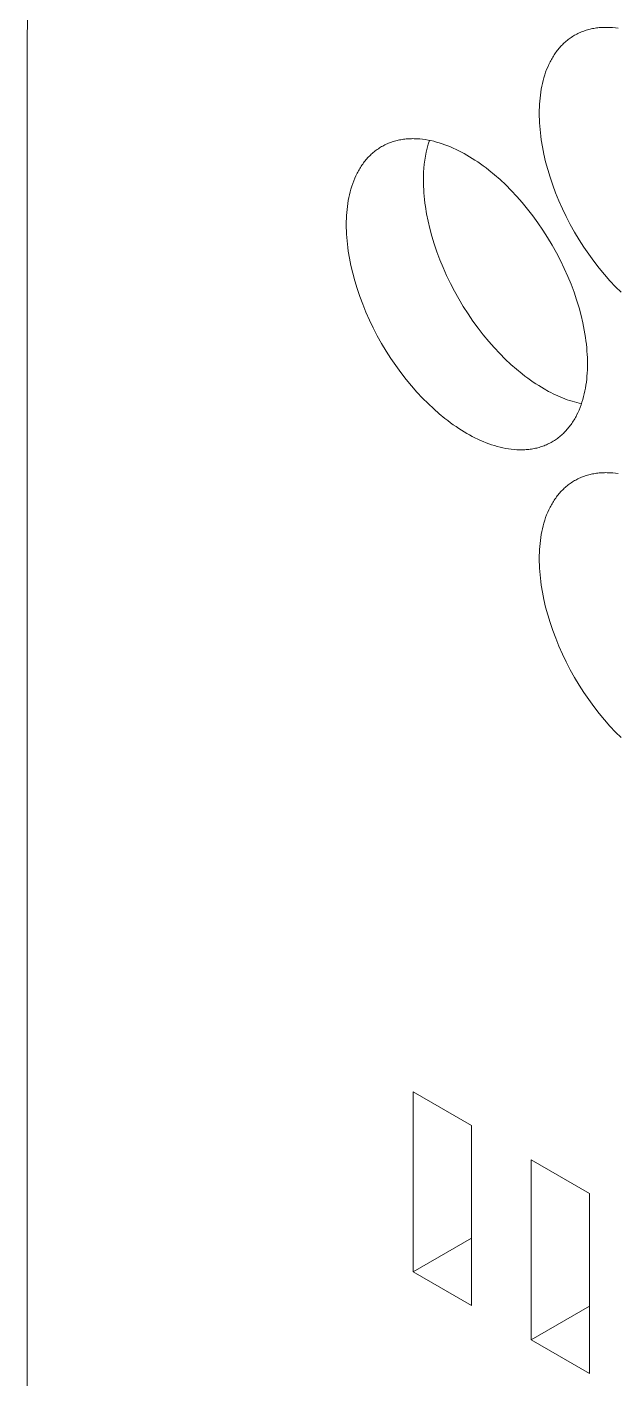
# Model space of a CAD drawing. Header units: inches. Extents: x -6.5 to 91.7, y -2.1 to 67.1.
# Drawn here: x 81.997 to 82.719, y 64.359 to 66.017 of the extents above; entities that cross this region are included whole.
import ezdxf

# ---------------------------------------------------------------- set-up
doc = ezdxf.new("R2010")
doc.units = ezdxf.units.IN
doc.layers.add('ZANO_R', color=7, linetype='Continuous', lineweight=0)

msp = doc.modelspace()

# ---------------------------------------------------------------- linework, layer by layer
at = {"layer": 'ZANO_R'}
for p, q in [((81.99701, 65.99474), (81.99738, 66.03271)), ((82.67485, 66.0103), (82.6763, 66.01092)), ((82.6763, 66.01092), (82.67776, 66.0115)), ((82.67776, 66.0115), (82.67923, 66.01205)), ((82.67923, 66.01205), (82.68072, 66.01256)), ((82.68072, 66.01256), (82.68222, 66.01305)), ((82.68222, 66.01305), (82.68374, 66.0135)), ((82.68374, 66.0135), (82.68527, 66.01393)), ((82.68527, 66.01393), (82.68681, 66.01432)), ((82.68681, 66.01432), (82.68836, 66.01468)), ((82.68836, 66.01468), (82.68993, 66.01501)), ((82.68993, 66.01501), (82.69151, 66.0153)), ((82.69151, 66.0153), (82.6931, 66.01557)), ((82.6931, 66.01557), (82.6947, 66.0158)), ((82.6947, 66.0158), (82.69631, 66.01601)), ((82.69631, 66.01601), (82.69793, 66.01618)), ((82.69793, 66.01618), (82.69956, 66.01632)), ((82.69956, 66.01632), (82.7012, 66.01643)), ((82.7012, 66.01643), (82.70285, 66.01651)), ((82.70285, 66.01651), (82.7045, 66.01656)), ((82.7045, 66.01656), (82.70616, 66.01657)), ((82.70616, 66.01657), (82.70783, 66.01656)), ((82.70783, 66.01656), (82.70951, 66.01652)), ((82.70951, 66.01652), (82.71119, 66.01644)), ((82.71119, 66.01644), (82.71458, 66.01621)), ((82.71458, 66.01621), (82.71798, 66.01586)), ((82.71798, 66.01586), (82.7214, 66.01539)), ((81.99701, 65.99474), (81.99728, 58.34989)), ((82.6508, 65.99299), (82.65189, 65.99416)), ((82.65189, 65.99416), (82.653, 65.9953)), ((82.653, 65.9953), (82.65413, 65.99641)), ((82.65413, 65.99641), (82.65528, 65.9975)), ((82.65528, 65.9975), (82.65645, 65.99855)), ((82.65645, 65.99855), (82.65765, 65.99958)), ((82.65765, 65.99958), (82.65886, 66.00059)), ((82.65886, 66.00059), (82.66009, 66.00156)), ((82.66009, 66.00156), (82.66134, 66.0025)), ((82.66134, 66.0025), (82.66261, 66.00342)), ((82.66261, 66.00342), (82.6639, 66.0043)), ((82.6639, 66.0043), (82.66521, 66.00516)), ((82.66521, 66.00516), (82.66654, 66.00599)), ((82.66654, 66.00599), (82.66788, 66.00678)), ((82.66788, 66.00678), (82.66924, 66.00755)), ((82.66924, 66.00755), (82.67062, 66.00828)), ((82.67062, 66.00828), (82.67201, 66.00899)), ((82.67201, 66.00899), (82.67343, 66.00966)), ((82.67343, 66.00966), (82.67485, 66.0103)), ((82.63944, 65.97707), (82.64026, 65.97852)), ((82.64026, 65.97852), (82.64111, 65.97995)), ((82.64111, 65.97995), (82.64197, 65.98136)), ((82.64197, 65.98136), (82.64287, 65.98275)), ((82.64287, 65.98275), (82.64378, 65.98412)), ((82.64378, 65.98412), (82.64472, 65.98546)), ((82.64472, 65.98546), (82.64568, 65.98677)), ((82.64568, 65.98677), (82.64666, 65.98807)), ((82.64666, 65.98807), (82.64766, 65.98934)), ((82.64766, 65.98934), (82.64868, 65.99058)), ((82.64868, 65.99058), (82.64973, 65.9918)), ((82.64973, 65.9918), (82.6508, 65.99299)), ((82.63133, 65.95815), (82.63246, 65.96148)), ((82.63246, 65.96148), (82.63367, 65.96474)), ((82.63367, 65.96474), (82.63497, 65.96793)), ((82.63497, 65.96793), (82.63637, 65.97106)), ((82.63637, 65.97106), (82.63786, 65.9741)), ((82.63786, 65.9741), (82.63863, 65.9756)), ((82.63863, 65.9756), (82.63944, 65.97707)), ((82.62706, 65.94074), (82.62774, 65.94431)), ((82.62774, 65.94431), (82.62851, 65.94785)), ((82.62851, 65.94785), (82.62936, 65.95133)), ((82.62936, 65.95133), (82.6303, 65.95477)), ((82.6303, 65.95477), (82.63133, 65.95815)), ((82.6252, 65.9261), (82.62554, 65.9298)), ((82.62554, 65.9298), (82.62596, 65.93348)), ((82.62596, 65.93348), (82.62647, 65.93712)), ((82.62647, 65.93712), (82.62706, 65.94074)), ((82.6246, 65.91111), (82.62463, 65.91488)), ((82.62464, 65.9073), (82.6246, 65.91111)), ((82.62463, 65.91488), (82.62475, 65.91863)), ((82.62475, 65.91863), (82.62493, 65.92237)), ((82.62493, 65.92237), (82.6252, 65.9261)), ((82.62475, 65.90342), (82.62464, 65.9073)), ((82.62493, 65.89946), (82.62475, 65.90342)), ((82.6252, 65.89543), (82.62493, 65.89946)), ((82.62554, 65.89133), (82.6252, 65.89543)), ((82.44882, 65.87742), (82.45036, 65.87781)), ((82.45036, 65.87781), (82.45192, 65.87817)), ((82.45192, 65.87817), (82.45348, 65.8785)), ((82.45348, 65.8785), (82.45506, 65.87879)), ((82.45506, 65.87879), (82.45665, 65.87906)), ((82.45665, 65.87906), (82.45825, 65.87929)), ((82.45825, 65.87929), (82.45986, 65.87949)), ((82.45986, 65.87949), (82.46148, 65.87967)), ((82.46148, 65.87967), (82.46311, 65.87981)), ((82.46311, 65.87981), (82.46475, 65.87992)), ((82.46475, 65.87992), (82.4664, 65.88)), ((82.4664, 65.88), (82.46805, 65.88004)), ((82.46805, 65.88004), (82.46972, 65.88006)), ((82.46972, 65.88006), (82.47139, 65.88005)), ((82.47139, 65.88005), (82.47306, 65.88)), ((82.47306, 65.88), (82.47475, 65.87993)), ((82.47475, 65.87993), (82.47813, 65.8797)), ((82.47813, 65.8797), (82.48153, 65.87934)), ((82.48153, 65.87934), (82.48495, 65.87888)), ((82.48495, 65.87888), (82.48838, 65.8783)), ((82.48838, 65.8783), (82.49182, 65.87761)), ((82.49004, 65.87798), (82.4886, 65.87324)), ((82.62597, 65.88717), (82.62554, 65.89133)), ((82.62647, 65.88293), (82.62597, 65.88717)), ((82.62707, 65.87863), (82.62647, 65.88293)), ((82.62851, 65.86986), (82.62707, 65.87863)), ((82.41884, 65.86098), (82.42001, 65.86204)), ((82.42001, 65.86204), (82.4212, 65.86307)), ((82.4212, 65.86307), (82.42241, 65.86407)), ((82.42241, 65.86407), (82.42364, 65.86505)), ((82.42364, 65.86505), (82.4249, 65.86599)), ((82.4249, 65.86599), (82.42617, 65.86691)), ((82.42617, 65.86691), (82.42746, 65.86779)), ((82.42746, 65.86779), (82.42876, 65.86865)), ((82.42876, 65.86865), (82.43009, 65.86947)), ((82.43009, 65.86947), (82.43143, 65.87027)), ((82.43143, 65.87027), (82.43279, 65.87104)), ((82.43279, 65.87104), (82.43417, 65.87177)), ((82.43417, 65.87177), (82.43557, 65.87248)), ((82.43557, 65.87248), (82.43698, 65.87315)), ((82.43698, 65.87315), (82.43841, 65.87379)), ((82.43841, 65.87379), (82.43985, 65.8744)), ((82.43985, 65.8744), (82.44131, 65.87498)), ((82.44131, 65.87498), (82.44278, 65.87553)), ((82.44278, 65.87553), (82.44427, 65.87605)), ((82.44427, 65.87605), (82.44577, 65.87654)), ((82.44577, 65.87654), (82.44729, 65.87699)), ((82.44729, 65.87699), (82.44882, 65.87742)), ((82.48619, 65.86363), (82.48522, 65.85878)), ((82.48732, 65.86845), (82.48619, 65.86363)), ((82.4886, 65.87324), (82.48732, 65.86845)), ((82.49182, 65.87761), (82.49527, 65.87681)), ((82.49527, 65.87681), (82.49871, 65.87591)), ((82.49871, 65.87591), (82.50216, 65.8749)), ((82.50216, 65.8749), (82.5056, 65.8738)), ((82.5056, 65.8738), (82.50904, 65.87259)), ((82.50904, 65.87259), (82.51247, 65.8713)), ((82.51247, 65.8713), (82.51588, 65.86992)), ((82.51588, 65.86992), (82.51927, 65.86845)), ((82.51927, 65.86845), (82.52265, 65.86689)), ((82.52265, 65.86689), (82.52601, 65.86526)), ((82.52601, 65.86526), (82.52934, 65.86355)), ((82.52934, 65.86355), (82.53265, 65.86177)), ((82.53265, 65.86177), (82.53593, 65.85992)), ((82.6303, 65.86086), (82.62851, 65.86986)), ((82.40466, 65.84344), (82.40553, 65.84485)), ((82.40553, 65.84485), (82.40642, 65.84624)), ((82.40642, 65.84624), (82.40733, 65.8476)), ((82.40733, 65.8476), (82.40827, 65.84894)), ((82.40827, 65.84894), (82.40923, 65.85026)), ((82.40923, 65.85026), (82.41021, 65.85155)), ((82.41021, 65.85155), (82.41121, 65.85282)), ((82.41121, 65.85282), (82.41224, 65.85407)), ((82.41224, 65.85407), (82.41328, 65.85529)), ((82.41328, 65.85529), (82.41435, 65.85648)), ((82.41435, 65.85648), (82.41544, 65.85765)), ((82.41544, 65.85765), (82.41655, 65.85879)), ((82.41655, 65.85879), (82.41768, 65.8599)), ((82.41768, 65.8599), (82.41884, 65.86098)), ((82.48376, 65.84898), (82.48326, 65.84405)), ((82.48441, 65.85389), (82.48376, 65.84898)), ((82.48522, 65.85878), (82.48441, 65.85389)), ((82.53593, 65.85992), (82.53921, 65.85798)), ((82.53921, 65.85798), (82.54252, 65.85594)), ((82.54252, 65.85594), (82.54585, 65.8538)), ((82.54585, 65.8538), (82.54921, 65.85156)), ((82.54921, 65.85156), (82.55259, 65.84921)), ((82.55259, 65.84921), (82.55598, 65.84676)), ((82.55598, 65.84676), (82.5594, 65.8442)), ((82.63246, 65.85167), (82.6303, 65.86086)), ((82.63498, 65.84231), (82.63246, 65.85167)), ((82.39601, 65.82497), (82.39722, 65.82823)), ((82.39722, 65.82823), (82.39853, 65.83142)), ((82.39853, 65.83142), (82.39992, 65.83454)), ((82.39992, 65.83454), (82.40141, 65.83759)), ((82.40141, 65.83759), (82.40219, 65.83908)), ((82.40219, 65.83908), (82.40299, 65.84056)), ((82.40299, 65.84056), (82.40381, 65.84201)), ((82.40381, 65.84201), (82.40466, 65.84344)), ((82.48275, 65.83416), (82.48273, 65.82921)), ((82.48273, 65.82921), (82.48277, 65.8254)), ((82.48292, 65.83911), (82.48275, 65.83416)), ((82.48326, 65.84405), (82.48292, 65.83911)), ((82.5594, 65.8442), (82.56282, 65.84154)), ((82.56282, 65.84154), (82.5697, 65.83591)), ((82.5697, 65.83591), (82.5766, 65.82985)), ((82.5766, 65.82985), (82.58348, 65.82339)), ((82.63786, 65.83281), (82.63498, 65.84231)), ((82.64111, 65.8232), (82.63786, 65.83281)), ((82.39206, 65.81133), (82.39291, 65.81482)), ((82.39291, 65.81482), (82.39386, 65.81826)), ((82.39386, 65.81826), (82.39489, 65.82164)), ((82.39489, 65.82164), (82.39601, 65.82497)), ((82.48277, 65.8254), (82.48288, 65.82152)), ((82.48288, 65.82152), (82.48307, 65.81756)), ((82.48307, 65.81756), (82.48333, 65.81353)), ((82.48333, 65.81353), (82.48368, 65.80943)), ((82.58348, 65.82339), (82.59033, 65.81653)), ((82.59033, 65.81653), (82.59712, 65.80928)), ((82.64472, 65.81353), (82.64111, 65.8232)), ((82.64869, 65.80382), (82.64472, 65.81353)), ((82.38909, 65.79329), (82.38952, 65.79696)), ((82.38952, 65.79696), (82.39003, 65.80061)), ((82.39003, 65.80061), (82.39062, 65.80422)), ((82.39062, 65.80422), (82.3913, 65.8078)), ((82.3913, 65.8078), (82.39206, 65.81133)), ((82.48368, 65.80943), (82.4841, 65.80526)), ((82.4841, 65.80526), (82.48461, 65.80103)), ((82.48461, 65.80103), (82.4852, 65.79673)), ((82.4852, 65.79673), (82.48665, 65.78796)), ((82.59712, 65.80928), (82.60381, 65.80167)), ((82.60381, 65.80167), (82.61038, 65.7937)), ((82.65301, 65.79413), (82.64869, 65.80382)), ((82.38815, 65.7746), (82.38819, 65.77836)), ((82.38819, 65.77836), (82.3883, 65.78212)), ((82.3883, 65.78212), (82.38849, 65.78586)), ((82.38849, 65.78586), (82.38875, 65.78959)), ((82.38875, 65.78959), (82.38909, 65.79329)), ((82.48665, 65.78796), (82.48844, 65.77896)), ((82.48844, 65.77896), (82.49059, 65.76977)), ((82.61038, 65.7937), (82.6168, 65.78541)), ((82.6168, 65.78541), (82.62304, 65.77683)), ((82.65765, 65.78447), (82.65301, 65.79413)), ((82.66262, 65.7749), (82.65765, 65.78447)), ((82.38819, 65.77079), (82.38815, 65.7746)), ((82.3883, 65.76691), (82.38819, 65.77079)), ((82.38849, 65.76295), (82.3883, 65.76691)), ((82.38875, 65.75892), (82.38849, 65.76295)), ((82.49059, 65.76977), (82.49311, 65.76041)), ((82.62304, 65.77683), (82.62908, 65.76797)), ((82.62908, 65.76797), (82.63489, 65.75889)), ((82.66789, 65.76546), (82.66262, 65.7749)), ((82.67344, 65.75617), (82.66789, 65.76546)), ((82.38909, 65.75482), (82.38875, 65.75892)), ((82.38952, 65.75065), (82.38909, 65.75482)), ((82.39003, 65.74642), (82.38952, 65.75065)), ((82.39062, 65.74212), (82.39003, 65.74642)), ((82.49311, 65.76041), (82.496, 65.75091)), ((82.496, 65.75091), (82.49925, 65.7413)), ((82.63489, 65.75889), (82.64043, 65.7496)), ((82.64043, 65.7496), (82.6457, 65.74016)), ((82.67924, 65.74709), (82.67344, 65.75617)), ((82.68528, 65.73823), (82.67924, 65.74709)), ((82.39206, 65.73335), (82.39062, 65.74212)), ((82.39386, 65.72435), (82.39206, 65.73335)), ((82.49925, 65.7413), (82.50286, 65.73163)), ((82.50286, 65.73163), (82.50683, 65.72192)), ((82.6457, 65.74016), (82.65067, 65.73059)), ((82.65067, 65.73059), (82.65531, 65.72094)), ((82.69152, 65.72965), (82.68528, 65.73823)), ((82.69794, 65.72136), (82.69152, 65.72965)), ((82.39601, 65.71516), (82.39386, 65.72435)), ((82.39853, 65.70579), (82.39601, 65.71516)), ((82.50683, 65.72192), (82.51114, 65.71222)), ((82.51114, 65.71222), (82.51579, 65.70257)), ((82.65531, 65.72094), (82.65963, 65.71124)), ((82.70451, 65.71339), (82.69794, 65.72136)), ((82.7112, 65.70578), (82.70451, 65.71339)), ((82.40141, 65.69629), (82.39853, 65.70579)), ((82.40466, 65.68669), (82.40141, 65.69629)), ((82.51579, 65.70257), (82.52076, 65.693)), ((82.65963, 65.71124), (82.6636, 65.70153)), ((82.6636, 65.70153), (82.66721, 65.69186)), ((82.71799, 65.69853), (82.7112, 65.70578)), ((82.72484, 65.69167), (82.71799, 65.69853)), ((82.40828, 65.67702), (82.40466, 65.68669)), ((82.52076, 65.693), (82.52602, 65.68356)), ((82.52602, 65.68356), (82.53157, 65.67427)), ((82.66721, 65.69186), (82.67046, 65.68225)), ((82.67046, 65.68225), (82.67334, 65.67275)), ((82.41225, 65.66731), (82.40828, 65.67702)), ((82.41656, 65.65761), (82.41225, 65.66731)), ((82.53157, 65.67427), (82.53738, 65.66519)), ((82.53738, 65.66519), (82.54341, 65.65633)), ((82.67334, 65.67275), (82.67586, 65.66339)), ((82.67586, 65.66339), (82.67802, 65.6542)), ((82.42121, 65.64796), (82.41656, 65.65761)), ((82.42617, 65.63839), (82.42121, 65.64796)), ((82.54341, 65.65633), (82.54966, 65.64775)), ((82.54966, 65.64775), (82.55608, 65.63946)), ((82.67802, 65.6542), (82.67981, 65.6452)), ((82.43144, 65.62894), (82.42617, 65.63839)), ((82.55608, 65.63946), (82.56265, 65.63149)), ((82.56265, 65.63149), (82.56934, 65.62388)), ((82.67981, 65.6452), (82.68125, 65.63643)), ((82.68125, 65.63643), (82.68185, 65.63213)), ((82.68185, 65.63213), (82.68235, 65.6279)), ((82.43699, 65.61966), (82.43144, 65.62894)), ((82.44279, 65.61057), (82.43699, 65.61966)), ((82.56934, 65.62388), (82.57613, 65.61663)), ((82.57613, 65.61663), (82.58298, 65.60977)), ((82.68235, 65.6279), (82.68278, 65.62373)), ((82.68278, 65.62373), (82.68312, 65.61963)), ((82.68312, 65.61963), (82.68339, 65.6156)), ((82.68339, 65.6156), (82.68357, 65.61164)), ((82.44883, 65.60172), (82.44279, 65.61057)), ((82.45507, 65.59314), (82.44883, 65.60172)), ((82.58298, 65.60977), (82.58986, 65.60331)), ((82.58986, 65.60331), (82.59676, 65.59725)), ((82.59676, 65.59725), (82.60363, 65.59162)), ((82.68358, 65.59643), (82.68339, 65.59269)), ((82.68357, 65.61164), (82.68369, 65.60776)), ((82.68369, 65.60018), (82.68358, 65.59643)), ((82.68369, 65.60776), (82.68372, 65.60395)), ((82.68372, 65.60395), (82.68369, 65.60018)), ((82.46149, 65.58485), (82.45507, 65.59314)), ((82.46807, 65.57688), (82.46149, 65.58485)), ((82.60363, 65.59162), (82.60706, 65.58895)), ((82.60706, 65.58895), (82.61047, 65.5864)), ((82.61047, 65.5864), (82.61387, 65.58395)), ((82.61387, 65.58395), (82.61725, 65.5816)), ((82.61725, 65.5816), (82.6206, 65.57936)), ((82.68236, 65.58158), (82.68185, 65.57794)), ((82.68278, 65.58526), (82.68236, 65.58158)), ((82.68312, 65.58896), (82.68278, 65.58526)), ((82.68339, 65.59269), (82.68312, 65.58896)), ((82.47476, 65.56927), (82.46807, 65.57688)), ((82.48154, 65.56202), (82.47476, 65.56927)), ((82.6206, 65.57936), (82.62394, 65.57722)), ((82.62394, 65.57722), (82.62725, 65.57518)), ((82.62725, 65.57518), (82.63053, 65.57324)), ((82.63053, 65.57324), (82.63608, 65.57015)), ((82.63608, 65.57015), (82.63889, 65.56868)), ((82.63889, 65.56868), (82.64172, 65.56727)), ((82.64172, 65.56727), (82.64456, 65.56591)), ((82.64456, 65.56591), (82.64742, 65.56461)), ((82.64742, 65.56461), (82.65029, 65.56336)), ((82.65029, 65.56336), (82.65317, 65.56218)), ((82.67896, 65.56373), (82.67802, 65.56029)), ((82.67981, 65.56721), (82.67896, 65.56373)), ((82.68058, 65.57075), (82.67981, 65.56721)), ((82.68126, 65.57432), (82.68058, 65.57075)), ((82.68185, 65.57794), (82.68126, 65.57432)), ((82.48839, 65.55516), (82.48154, 65.56202)), ((82.49528, 65.54869), (82.48839, 65.55516)), ((82.50217, 65.54264), (82.49528, 65.54869)), ((82.65317, 65.56218), (82.65606, 65.56107)), ((82.65606, 65.56107), (82.65896, 65.56001)), ((82.65896, 65.56001), (82.66186, 65.55903)), ((82.66186, 65.55903), (82.66477, 65.55811)), ((82.66477, 65.55811), (82.66769, 65.55727)), ((82.66769, 65.55727), (82.6706, 65.5565)), ((82.6706, 65.5565), (82.67351, 65.5558)), ((82.67335, 65.54713), (82.67195, 65.54401)), ((82.67465, 65.55032), (82.67335, 65.54713)), ((82.67351, 65.5558), (82.67642, 65.55518)), ((82.67587, 65.55358), (82.67465, 65.55032)), ((82.67699, 65.55691), (82.67587, 65.55358)), ((82.67802, 65.56029), (82.67699, 65.55691)), ((82.50905, 65.537), (82.50217, 65.54264)), ((82.51248, 65.53434), (82.50905, 65.537)), ((82.51589, 65.53179), (82.51248, 65.53434)), ((82.51929, 65.52933), (82.51589, 65.53179)), ((82.66454, 65.53095), (82.6636, 65.5296)), ((82.66545, 65.53231), (82.66454, 65.53095)), ((82.66635, 65.5337), (82.66545, 65.53231)), ((82.66721, 65.53511), (82.66635, 65.5337)), ((82.66806, 65.53654), (82.66721, 65.53511)), ((82.66889, 65.53799), (82.66806, 65.53654)), ((82.66969, 65.53946), (82.66889, 65.53799)), ((82.67046, 65.54096), (82.66969, 65.53946)), ((82.67195, 65.54401), (82.67046, 65.54096)), ((82.52266, 65.52699), (82.51929, 65.52933)), ((82.52602, 65.52474), (82.52266, 65.52699)), ((82.52935, 65.5226), (82.52602, 65.52474)), ((82.53266, 65.52057), (82.52935, 65.5226)), ((82.53594, 65.51863), (82.53266, 65.52057)), ((82.53922, 65.51678), (82.53594, 65.51863)), ((82.54253, 65.515), (82.53922, 65.51678)), ((82.54587, 65.51329), (82.54253, 65.515)), ((82.54922, 65.51165), (82.54587, 65.51329)), ((82.64823, 65.5135), (82.64698, 65.51256)), ((82.64946, 65.51447), (82.64823, 65.5135)), ((82.65067, 65.51548), (82.64946, 65.51447)), ((82.65187, 65.51651), (82.65067, 65.51548)), ((82.65304, 65.51756), (82.65187, 65.51651)), ((82.65419, 65.51865), (82.65304, 65.51756)), ((82.65532, 65.51976), (82.65419, 65.51865)), ((82.65643, 65.5209), (82.65532, 65.51976)), ((82.65752, 65.52207), (82.65643, 65.5209)), ((82.65859, 65.52326), (82.65752, 65.52207)), ((82.65964, 65.52448), (82.65859, 65.52326)), ((82.66066, 65.52572), (82.65964, 65.52448)), ((82.66166, 65.52699), (82.66066, 65.52572)), ((82.66264, 65.52829), (82.66166, 65.52699)), ((82.6636, 65.5296), (82.66264, 65.52829)), ((82.5526, 65.5101), (82.54922, 65.51165)), ((82.556, 65.50863), (82.5526, 65.5101)), ((82.55941, 65.50725), (82.556, 65.50863)), ((82.56283, 65.50595), (82.55941, 65.50725)), ((82.56627, 65.50475), (82.56283, 65.50595)), ((82.56971, 65.50365), (82.56627, 65.50475)), ((82.57316, 65.50264), (82.56971, 65.50365)), ((82.57661, 65.50174), (82.57316, 65.50264)), ((82.58005, 65.50094), (82.57661, 65.50174)), ((82.58349, 65.50025), (82.58005, 65.50094)), ((82.58692, 65.49967), (82.58349, 65.50025)), ((82.59034, 65.4992), (82.58692, 65.49967)), ((82.59374, 65.49885), (82.59034, 65.4992)), ((82.59713, 65.49862), (82.59374, 65.49885)), ((82.59881, 65.49854), (82.59713, 65.49862)), ((82.60049, 65.4985), (82.59881, 65.49854)), ((82.60216, 65.49849), (82.60049, 65.4985)), ((82.60382, 65.49851), (82.60216, 65.49849)), ((82.60547, 65.49855), (82.60382, 65.49851)), ((82.60712, 65.49863), (82.60547, 65.49855)), ((82.60876, 65.49874), (82.60712, 65.49863)), ((82.61039, 65.49888), (82.60876, 65.49874)), ((82.61201, 65.49905), (82.61039, 65.49888)), ((82.61362, 65.49926), (82.61201, 65.49905)), ((82.61522, 65.49949), (82.61362, 65.49926)), ((82.61681, 65.49976), (82.61522, 65.49949)), ((82.61839, 65.50005), (82.61681, 65.49976)), ((82.61996, 65.50038), (82.61839, 65.50005)), ((82.62151, 65.50074), (82.61996, 65.50038)), ((82.62305, 65.50113), (82.62151, 65.50074)), ((82.62458, 65.50156), (82.62305, 65.50113)), ((82.6261, 65.50201), (82.62458, 65.50156)), ((82.6276, 65.5025), (82.6261, 65.50201)), ((82.62909, 65.50301), (82.6276, 65.5025)), ((82.63056, 65.50356), (82.62909, 65.50301)), ((82.63202, 65.50414), (82.63056, 65.50356)), ((82.63347, 65.50476), (82.63202, 65.50414)), ((82.63489, 65.5054), (82.63347, 65.50476)), ((82.63631, 65.50607), (82.63489, 65.5054)), ((82.6377, 65.50678), (82.63631, 65.50607)), ((82.63908, 65.50751), (82.6377, 65.50678)), ((82.64044, 65.50828), (82.63908, 65.50751)), ((82.64178, 65.50907), (82.64044, 65.50828)), ((82.64311, 65.5099), (82.64178, 65.50907)), ((82.64442, 65.51076), (82.64311, 65.5099)), ((82.64571, 65.51164), (82.64442, 65.51076)), ((82.64698, 65.51256), (82.64571, 65.51164)), ((82.67203, 65.46293), (82.67345, 65.4636)), ((82.67345, 65.4636), (82.67487, 65.46424)), ((82.67487, 65.46424), (82.67632, 65.46486)), ((82.67632, 65.46486), (82.67778, 65.46544)), ((82.67778, 65.46544), (82.67925, 65.46599)), ((82.67925, 65.46599), (82.68074, 65.4665)), ((82.68074, 65.4665), (82.68224, 65.46699)), ((82.68224, 65.46699), (82.68376, 65.46744)), ((82.68376, 65.46744), (82.68529, 65.46787)), ((82.68529, 65.46787), (82.68683, 65.46826)), ((82.68683, 65.46826), (82.68838, 65.46862)), ((82.68838, 65.46862), (82.68995, 65.46895)), ((82.68995, 65.46895), (82.69153, 65.46924)), ((82.69153, 65.46924), (82.69312, 65.46951)), ((82.69312, 65.46951), (82.69472, 65.46974)), ((82.69472, 65.46974), (82.69633, 65.46995)), ((82.69633, 65.46995), (82.69795, 65.47012)), ((82.69795, 65.47012), (82.69958, 65.47026)), ((82.69958, 65.47026), (82.70122, 65.47037)), ((82.70122, 65.47037), (82.70287, 65.47045)), ((82.70287, 65.47045), (82.70452, 65.47049)), ((82.70452, 65.47049), (82.70618, 65.47051)), ((82.70618, 65.47051), (82.70785, 65.4705)), ((82.70785, 65.4705), (82.70953, 65.47046)), ((82.70953, 65.47046), (82.71121, 65.47038)), ((82.71121, 65.47038), (82.7146, 65.47015)), ((82.7146, 65.47015), (82.718, 65.4698)), ((82.718, 65.4698), (82.72142, 65.46933)), ((82.64975, 65.44574), (82.65082, 65.44693)), ((82.65082, 65.44693), (82.65191, 65.4481)), ((82.65191, 65.4481), (82.65302, 65.44924)), ((82.65302, 65.44924), (82.65415, 65.45035)), ((82.65415, 65.45035), (82.6553, 65.45144)), ((82.6553, 65.45144), (82.65647, 65.45249)), ((82.65647, 65.45249), (82.65767, 65.45352)), ((82.65767, 65.45352), (82.65888, 65.45453)), ((82.65888, 65.45453), (82.66011, 65.4555)), ((82.66011, 65.4555), (82.66136, 65.45644)), ((82.66136, 65.45644), (82.66263, 65.45736)), ((82.66263, 65.45736), (82.66392, 65.45824)), ((82.66392, 65.45824), (82.66523, 65.4591)), ((82.66523, 65.4591), (82.66655, 65.45993)), ((82.66655, 65.45993), (82.6679, 65.46072)), ((82.6679, 65.46072), (82.66926, 65.46149)), ((82.66926, 65.46149), (82.67064, 65.46222)), ((82.67064, 65.46222), (82.67203, 65.46293)), ((82.63865, 65.42954), (82.63945, 65.43101)), ((82.63945, 65.43101), (82.64028, 65.43246)), ((82.64028, 65.43246), (82.64112, 65.43389)), ((82.64112, 65.43389), (82.64199, 65.4353)), ((82.64199, 65.4353), (82.64289, 65.43669)), ((82.64289, 65.43669), (82.6438, 65.43805)), ((82.6438, 65.43805), (82.64474, 65.4394)), ((82.64474, 65.4394), (82.6457, 65.44071)), ((82.6457, 65.44071), (82.64668, 65.44201)), ((82.64668, 65.44201), (82.64768, 65.44328)), ((82.64768, 65.44328), (82.6487, 65.44452)), ((82.6487, 65.44452), (82.64975, 65.44574)), ((82.63135, 65.41209), (82.63247, 65.41542)), ((82.63247, 65.41542), (82.63369, 65.41868)), ((82.63369, 65.41868), (82.63499, 65.42187)), ((82.63499, 65.42187), (82.63639, 65.42499)), ((82.63639, 65.42499), (82.63788, 65.42804)), ((82.63788, 65.42804), (82.63865, 65.42954)), ((82.62708, 65.39468), (82.62776, 65.39825)), ((82.62776, 65.39825), (82.62853, 65.40179)), ((82.62853, 65.40179), (82.62938, 65.40527)), ((82.62938, 65.40527), (82.63032, 65.40871)), ((82.63032, 65.40871), (82.63135, 65.41209)), ((82.62522, 65.38004), (82.62556, 65.38374)), ((82.62556, 65.38374), (82.62598, 65.38742)), ((82.62598, 65.38742), (82.62649, 65.39106)), ((82.62649, 65.39106), (82.62708, 65.39468)), ((82.62462, 65.36505), (82.62465, 65.36882)), ((82.62465, 65.36124), (82.62462, 65.36505)), ((82.62465, 65.36882), (82.62476, 65.37257)), ((82.62476, 65.37257), (82.62495, 65.37631)), ((82.62495, 65.37631), (82.62522, 65.38004)), ((82.62476, 65.35736), (82.62465, 65.36124)), ((82.62495, 65.3534), (82.62476, 65.35736)), ((82.62522, 65.34937), (82.62495, 65.3534)), ((82.62556, 65.34527), (82.62522, 65.34937)), ((82.62599, 65.3411), (82.62556, 65.34527)), ((82.62649, 65.33687), (82.62599, 65.3411)), ((82.62709, 65.33257), (82.62649, 65.33687)), ((82.62853, 65.3238), (82.62709, 65.33257)), ((82.63032, 65.3148), (82.62853, 65.3238)), ((82.63248, 65.30561), (82.63032, 65.3148)), ((82.635, 65.29625), (82.63248, 65.30561)), ((82.63788, 65.28675), (82.635, 65.29625)), ((82.64113, 65.27714), (82.63788, 65.28675)), ((82.64474, 65.26747), (82.64113, 65.27714)), ((82.64871, 65.25776), (82.64474, 65.26747)), ((82.65302, 65.24806), (82.64871, 65.25776)), ((82.65767, 65.23841), (82.65302, 65.24806)), ((82.66264, 65.22884), (82.65767, 65.23841)), ((82.66791, 65.2194), (82.66264, 65.22884)), ((82.67345, 65.21011), (82.66791, 65.2194)), ((82.67926, 65.20103), (82.67345, 65.21011)), ((82.6853, 65.19217), (82.67926, 65.20103)), ((82.69154, 65.18359), (82.6853, 65.19217)), ((82.69796, 65.1753), (82.69154, 65.18359)), ((82.70453, 65.16733), (82.69796, 65.1753)), ((82.71122, 65.15972), (82.70453, 65.16733)), ((82.71801, 65.15247), (82.71122, 65.15972)), ((82.72486, 65.14561), (82.71801, 65.15247)), ((82.54146, 64.67021), (82.46996, 64.71149)), ((82.46996, 64.71149), (82.46997, 64.49073)), ((82.54147, 64.44944), (82.54146, 64.67021)), ((82.68626, 64.58661), (82.61475, 64.6279)), ((82.61475, 64.6279), (82.61476, 64.40713)), ((82.68626, 64.36585), (82.68626, 64.58661)), ((82.54147, 64.53201), (82.46997, 64.49073)), ((82.46997, 64.49073), (82.54147, 64.44944)), ((82.68626, 64.44842), (82.61476, 64.40713)), ((82.61476, 64.40713), (82.68626, 64.36585))]:
    msp.add_line(p, q, dxfattribs=at)

doc.saveas('drawing.dxf')
